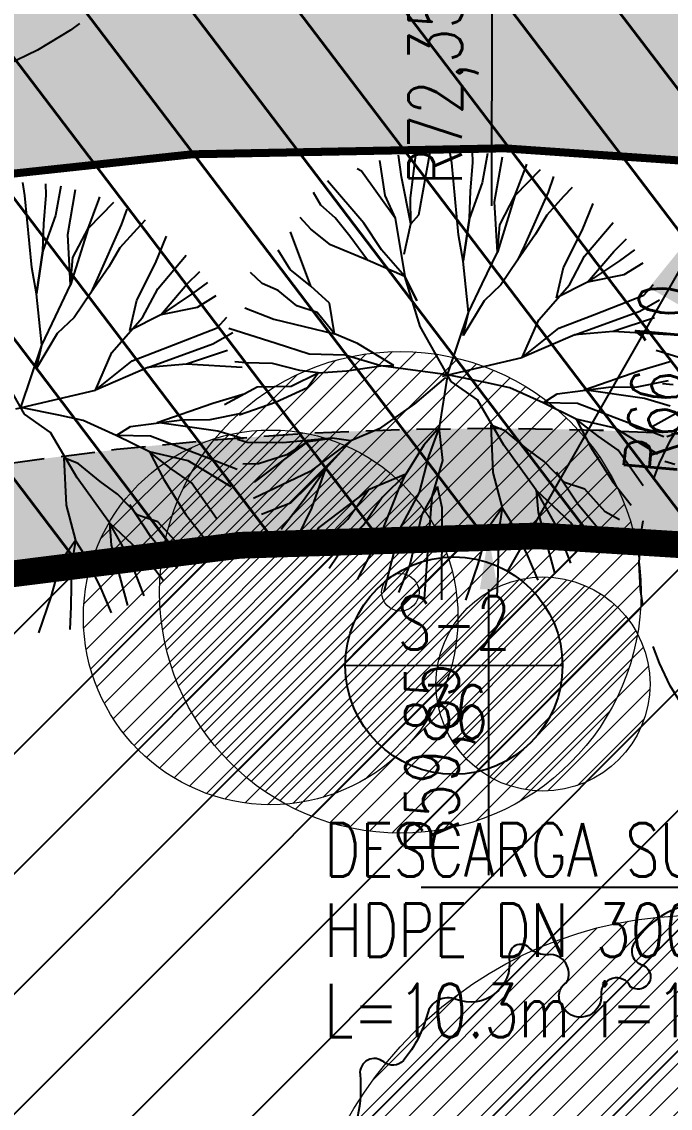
# Model space of a CAD drawing. Extents: x 352140 to 354978, y 6304672 to 6307963.
# Drawn here: x 352315.26 to 352327.38, y 6306006.09 to 6306026.39 of the extents above; entities that cross this region are included whole.
import ezdxf
from ezdxf import colors
from ezdxf.entities.mleader import LeaderData, LeaderLine
from ezdxf.enums import TextEntityAlignment as Align
from ezdxf.math import Vec2, Vec3

# ---------------------------------------------------------------- set-up
doc = ezdxf.new("R2010")
doc.units = 0
for name, pattern in [('CENTER', [50.800000000000004, 31.75, -6.35, 6.35, -6.35]), ('CONTINUOS', [0]), ('DASHDOT', [1, 0.5, -0.25, 0, -0.25]), ('DASHDOTX2', [2, 1, -0.5, 0, -0.5]), ('DASHED', [19.049999999999997, 12.7, -6.35]), ('HIDDEN', [9.524999999999999, 6.35, -3.175])]:
    doc.linetypes.add(name, pattern=pattern)
doc.layers.get('0').update_dxf_attribs({"linetype": 'CONTINUOUS'})
for name, color, linetype in [('00-S2_ALL AREA APORTANTES', 150, 'CONTINUOUS'), ('00_All ext_Txt', 4, 'CONTINUOUS'), ('01_Dem Ext_Transl_niv.anillo', 130, 'CONTINUOUS'), ('02_Geo ext_Acotamiento', 7, 'CONTINUOUS'), ('02_Geo ext_Eje', 4, 'CONTINUOUS'), ('03_Pav ext_HCV', 34, 'CONTINUOUS'), ('03_Pav ext_Vereda HC', 42, 'CONTINUOUS'), ('03_Pav proy_Solera Tipo A', 1, 'CONTINUOUS'), ('03_S2_Pav ext_Borde vereda', 7, 'CONTINUOUS'), ('05_All ext_Txt', 4, 'CONTINUOUS'), ('Paisajismo', 253, 'CONTINUOUS')]:
    doc.layers.add(name, color=color, linetype=linetype)
doc.layers.add('0_ASD_LINEA OFICIAL', color=253, linetype='DASHDOT', lineweight=20)
doc.layers.add('EJE PROYECTADO', color=7, linetype='DASHDOTX2', lineweight=15)
doc.layers.add('0_ASD_TOPOGRAFIA_ELEMENTOS', color=7, linetype='CONTINUOS', lineweight=5, true_color=0xbdbdbd)
doc.styles.add('ROMANS', font='romans.shx', dxfattribs={"width": 0.75})
doc.dimstyles.new('acio', dxfattribs={"dimscale": 0, "dimtxt": 2, "dimasz": 2, "dimexe": 1, "dimexo": 1, "dimtad": 1, "dimrnd": 0.05, "dimzin": 1, "dimtxsty": 'ROMANS', "dimcen": 2.5, "dimclrt": 2, "dimaunit": 2, "dimazin": 0, "dimtfac": 1, "dimtmove": 0, "dimatfit": 3, "dimfxl": 1, "dimfxlon": 1, "dimarcsym": 0})
doc.dimstyles.new('Principal', dxfattribs={"dimscale": 0, "dimtxt": 2, "dimasz": 2, "dimexe": 1, "dimexo": 1, "dimtad": 1, "dimrnd": 0.05, "dimzin": 1, "dimtxsty": 'ROMANS', "dimcen": 2.5, "dimclrt": 2, "dimaunit": 2, "dimadec": 0, "dimazin": 0, "dimtfac": 1, "dimtmove": 0, "dimatfit": 3, "dimfxl": 1, "dimfxlon": 1, "dimarcsym": 0})
pattern_1 = [(127.2451660467093, (0, 0), (-1.263734244477452, -0.9607975902004564), [])]
pattern_2 = [(0, (0, 0), (0.15875, 0.3175), [0, -0.3175])]

# ---------------------------------------------------------------- blocks, each defined once
blk = doc.blocks.new('_Dot')
at = {"color": 0, "linetype": 'ByBlock', "lineweight": -2}
blk.add_line((-0.5, 0), (-1, 0), dxfattribs=at)
at = {"color": 0, "linetype": 'ByBlock', "const_width": 0.5}
blk.add_lwpolyline([(-0.25, 0, 1), (0.25, 0, 1)], format="xyb", close=True, dxfattribs=at)
blk = doc.blocks.new('*U962')
at = {"layer": 'EJE PROYECTADO', "color": 7, "linetype": 'DASHDOT', "lineweight": 15, "ltscale": 4}
blk.add_arc((352323.9821354292, 6305956.91211073), 72.37226913880471, 63.50553329109514, 114.7343948820518, dxfattribs=at)
blk = doc.blocks.new('*D1196')
at = {"layer": '02_Geo ext_Acotamiento', "color": 0, "linetype": 'ByBlock', "lineweight": -2, "transparency": 16777216}
blk.add_line((352323.9821354335, 6306010.445094159), (352323.9821354335, 6306015.784379948), dxfattribs=at)
at = {"layer": '02_Geo ext_Acotamiento', "color": 0, "linetype": 'ByBlock', "transparency": 16777216}
blk.add_solid([(352323.8154687668, 6306015.784379948), (352324.1488021002, 6306015.784379948), (352323.9821354335, 6306016.784379948)], dxfattribs=at)
at = {"layer": '02_Geo ext_Acotamiento', "color": 2, "linetype": 'ByBlock', "transparency": 16777216, "insert": (352323.07439734, 6306012.614737014), "char_height": 1, "attachment_point": 5, "rotation": 90, "style": 'ROMANS'}
blk.add_mtext('R59,85', dxfattribs=at)
blk = doc.blocks.new('*D1197')
at = {"layer": '02_Geo ext_Acotamiento', "color": 0, "linetype": 'ByBlock', "lineweight": -2, "transparency": 16777216}
blk.add_line((352324.0420211129, 6306022.945067002), (352324.0468633409, 6306028.284350536), dxfattribs=at)
at = {"layer": '02_Geo ext_Acotamiento', "color": 0, "linetype": 'ByBlock', "transparency": 16777216}
blk.add_solid([(352323.8801967428, 6306028.284501687), (352324.2135299391, 6306028.284199385), (352324.0477702465, 6306029.284350125)], dxfattribs=at)
at = {"layer": '02_Geo ext_Acotamiento', "color": 2, "linetype": 'ByBlock', "transparency": 16777216, "insert": (352323.1362510519, 6306025.1155322), "char_height": 1, "attachment_point": 5, "rotation": 89.94803813101713, "style": 'ROMANS'}
blk.add_mtext('R72,35', dxfattribs=at)
blk = doc.blocks.new('*D1274')
at = {"layer": '02_Geo ext_Acotamiento', "color": 0, "linetype": 'ByBlock', "lineweight": -2, "transparency": 16777216}
blk.add_line((352323.6711072492, 6306031.695071153), (352323.7472095243, 6306037.033814487), dxfattribs=at)
at = {"layer": '02_Geo ext_Acotamiento', "color": 0, "linetype": 'ByBlock', "transparency": 16777216}
blk.add_solid([(352323.5805597882, 6306037.036190031), (352323.9138592605, 6306037.031438942), (352323.7614627932, 6306038.033712904)], dxfattribs=at)
at = {"layer": '02_Geo ext_Acotamiento', "color": 2, "linetype": 'ByBlock', "transparency": 16777216, "insert": (352322.7943858679, 6306033.877431847), "char_height": 1, "attachment_point": 5, "rotation": 89.18332019274276, "style": 'ROMANS'}
blk.add_mtext('R80,10', dxfattribs=at)
blk = doc.blocks.new('*D1352')
at = {"layer": '02_Geo ext_Acotamiento', "color": 0, "linetype": 'ByBlock', "lineweight": -2, "transparency": 16777216}
blk.add_line((352328.0176167181, 6306017.45825592), (352328.4999557082, 6306022.775710295), dxfattribs=at)
at = {"layer": '02_Geo ext_Acotamiento', "color": 0, "linetype": 'ByBlock', "transparency": 16777216}
blk.add_solid([(352328.3339705103, 6306022.790766585), (352328.6659409061, 6306022.760654005), (352328.5902934455, 6306023.771621482)], dxfattribs=at)
at = {"layer": '02_Geo ext_Acotamiento', "color": 2, "linetype": 'ByBlock', "transparency": 16777216, "insert": (352327.3095908203, 6306019.70103052), "char_height": 1, "attachment_point": 5, "rotation": 84.81696283952401, "style": 'ROMANS'}
blk.add_mtext('R66,10', dxfattribs=at)
blk = doc.blocks.new('A$C27410629')
at = {"true_color": 0x136734, "transparency": 33554559}
h = blk.add_hatch(dxfattribs=at)
h.set_pattern_fill('ANSI31', color=116, scale=0.5)
h.set_pattern_definition([(45, (-8759.562515186517, -519.1035735587502), (-1.122532015133644, 1.122532015133644), [])])
h.paths.add_polyline_path([(137.5068959888558, 1252.464406617455, 0.1176268807227723), (109.8147584422568, 1254.193915082657, 0.06692451075002814), (94.44469839795602, 1249.334472017372, 0.3153492887079504), (64.30173641118381, 1196.270282113329, 0.02268268711599586), (65.7292635223912, 1185.310127003227), (112.3603922077091, 1218.953454515778), (153.4782689701005, 1161.962272479494), (172.1053089193083, 1139.480769404351), (187.9579650288579, 1141.807885415954), (193.565073162812, 1120.465553675225), (224.197974734232, 1050.129297271156), (250.6203797236194, 989.4787086543838), (268.1526288855184, 972.7353945672494, 7.254700715645028e-06), (291.4898137452492, 983.2987389690225), (238.1945199318034, 1105.633967029937), (205.2934048173047, 1181.112163638985), (177.0531538182076, 1197.651557407602)])
at = {"layer": '0_ASD_LINEA OFICIAL', "ltscale": 8}
blk.add_lwpolyline([(105.3969465088849, 1035.562361611197, 0.5, 0.5, 0.02907839639481551), (96.49739032833118, 1087.586790840495, 0.5, 0.5, 0), (93.67239595213323, 1099.099954622301, 0.5, 0.5, -0.02489181545741437), (93.1686848455247, 1101.536063994684, 0.5, 0.5, 0.02800017550214639), (85.58360530758229, 1125.976145468789, 0.5, 0.5, 0), (80.53034666677559, 1140.452970316577, 0.5, 0.5, -0.01403462392197003), (70.93430501161492, 1165.446933883542, 0.5, 0.5, -0.04113116294258884), (65.72926351752159, 1185.310126999917, 0.5, 0.5, -0.02268268711599493), (64.30173641118381, 1196.270282113328, 0.5, 0.5, -0.3153492887079679), (94.44469839795784, 1249.334472017374, 0.5, 0.5, -0.06692451075014695), (109.8147584422877, 1254.193915082663, 0.5, 0.5, -0.1176268807226383), (137.5068959888558, 1252.464406617455, 0.5, 0.5, -0.04427558294686633), (147.2508640152264, 1248.520743937503, 0.5, 0.5, 0), (172.0219517330806, 1234.851772024538, 0.5, 0.5, 0.01750675280627598), (184.8220180485951, 1228.362281347178, 0.5, 0.5, -0.01158997276834812), (202.0240396122099, 1219.429553328131, 0.5, 0.5, 0.08945083964984361), (234.6303973079339, 1209.248334625051, 0.5, 0.5, 0.02074857105791634), (245.5796070346114, 1209.119370963424, 0.5, 0.5, 0.0292650525021234), (260.9574949201233, 1210.479643781589, 0.5, 0.5, 0.01455169345075628), (283.5421609954101, 1214.484549576147, 0.5, 0.5, 0.03211360147220694), (329.8150799274445, 1226.935406510711, 0.5, 0.5, 0.007917335729782708)], format="xyseb", dxfattribs=at)
blk = doc.blocks.new('1.0 - LO RECABARREN LOTEO PARQUE - VEGETACION PROPUESTA ETAPA MUNICIPAL')
at = {"layer": 'Paisajismo', "color": 251}
for p, q in [((352321.9422120464, 6306023.795535886), (352322.0421984469, 6306023.139916942)), ((352322.3523695099, 6306023.489785439), (352322.2983546023, 6306023.891439699)), ((352322.5208060569, 6306023.090456219), (352322.6293957634, 6306023.951386737)), ((352322.8854364097, 6306023.979273539), (352322.6676178724, 6306022.771221416)), ((352323.2927415216, 6306023.749046107), (352323.2516486862, 6306023.991824709)), ((352323.6862892522, 6306023.758885247), (352323.6823852187, 6306023.965656599)), ((352323.9615757914, 6306023.924720475), (352323.8628958655, 6306023.37742724)), ((352324.0908871483, 6306023.019473568), (352324.2396198745, 6306023.86458759)), ((352321.6062095423, 6306023.596450035), (352321.5253053882, 6306023.638646373)), ((352322.2371443289, 6306022.71601714), (352321.6062095423, 6306023.596450035)), ((352323.4187162889, 6306022.403018941), (352323.2927415216, 6306023.749046107)), ((352323.6429837515, 6306023.223588821), (352323.6862892522, 6306023.758885247)), ((352324.4725950342, 6306023.132357511), (352324.6760783819, 6306023.670678242)), ((352324.9443819256, 6306023.619226721), (352324.4725950342, 6306023.132357511)), ((352324.6760783819, 6306023.670678242), (352324.6923862671, 6306023.722900959)), ((352321.6513350344, 6306022.624783625), (352320.9687896327, 6306023.413613164)), ((352322.5299224969, 6306022.607617714), (352322.3523695099, 6306023.489785439)), ((352325.1944074781, 6306023.495497715), (352325.093093009, 6306023.199400029)), ((352315.3160473208, 6306023.138841349), (352315.2749544855, 6306023.381619951)), ((352315.7095950515, 6306023.148680489), (352315.705691018, 6306023.355451841)), ((352315.9848815906, 6306023.314515717), (352315.8862016647, 6306022.767222482)), ((352316.1141929476, 6306022.409268809), (352316.2629256738, 6306023.254382832)), ((352320.8438797778, 6306022.956948865), (352320.7058579568, 6306023.19485849)), ((352323.8628958655, 6306023.37742724), (352323.6258716251, 6306022.715512274)), ((352323.6258716251, 6306022.715512274), (352323.6429837515, 6306023.223588821)), ((352325.093093009, 6306023.199400029), (352324.6492932863, 6306022.204873352)), ((352325.5403844303, 6306023.288636966), (352325.3807820407, 6306023.122782676)), ((352315.4420220882, 6306021.792814183), (352315.3160473208, 6306023.138841349)), ((352315.6662895508, 6306022.613384063), (352315.7095950515, 6306023.148680489)), ((352316.4959008335, 6306022.522152753), (352316.6993841812, 6306023.060473484)), ((352316.9676877249, 6306023.009021963), (352316.4959008335, 6306022.522152753)), ((352316.6993841812, 6306023.060473484), (352316.7156920664, 6306023.112696201)), ((352322.0421984469, 6306023.139916942), (352322.2371443289, 6306022.71601714)), ((352322.5299224969, 6306022.607617714), (352322.5208060569, 6306023.090456219)), ((352324.145210553, 6306022.083947033), (352324.0908871483, 6306023.019473568)), ((352324.4725950342, 6306023.132357511), (352324.145210553, 6306022.083947033)), ((352324.1890204728, 6306022.592527659), (352324.4725950342, 6306023.132357511)), ((352325.3807820407, 6306023.122782676), (352325.0669812151, 6306022.769447081)), ((352325.730019649, 6306022.486909076), (352325.9363382041, 6306022.990224421)), ((352317.2177132774, 6306022.885292957), (352317.1163988083, 6306022.589195271)), ((352321.1153861125, 6306022.721559553), (352320.8438797778, 6306022.956948865)), ((352315.8862016647, 6306022.767222482), (352315.6491774244, 6306022.105307516)), ((352315.6491774244, 6306022.105307516), (352315.6662895508, 6306022.613384063)), ((352317.1163988083, 6306022.589195271), (352316.6725990855, 6306021.594668594)), ((352317.5636902296, 6306022.678432208), (352317.40408784, 6306022.512577917)), ((352320.6613065126, 6306022.511960377), (352320.4560791418, 6306022.729465004)), ((352321.388907722, 6306022.379316226), (352321.1153861125, 6306022.721559553)), ((352321.9812763416, 6306022.123262843), (352321.6513350344, 6306022.624783625)), ((352322.2371443289, 6306022.71601714), (352322.4180044248, 6306021.62375522)), ((352322.3998241528, 6306022.041648505), (352322.5299224969, 6306022.607617714)), ((352322.6676178724, 6306022.771221416), (352322.5299224969, 6306022.607617714)), ((352323.5075188139, 6306021.911564112), (352323.6258716251, 6306022.715512274)), ((352323.6258716251, 6306022.715512274), (352323.5075188139, 6306021.911564112)), ((352324.145210553, 6306022.083947033), (352324.1890204728, 6306022.592527659)), ((352325.0669812151, 6306022.769447081), (352324.8599648772, 6306022.418127676)), ((352325.7757177638, 6306022.007837378), (352326.3076438924, 6306022.632938527)), ((352316.1685163523, 6306021.473742275), (352316.1141929476, 6306022.409268809)), ((352316.4959008335, 6306022.522152753), (352316.1685163523, 6306021.473742275)), ((352316.212326272, 6306021.982322901), (352316.4959008335, 6306022.522152753)), ((352317.40408784, 6306022.512577917), (352317.0902870144, 6306022.159242323)), ((352317.7533254483, 6306021.876704318), (352317.9596440034, 6306022.380019663)), ((352320.6613337275, 6306021.445311365), (352320.2787709851, 6306022.460414534)), ((352321.0288924405, 6306022.217018518), (352320.6613065126, 6306022.511960377)), ((352321.7178425351, 6306021.931220936), (352321.388907722, 6306022.379316226)), ((352323.5075188139, 6306021.911564112), (352323.4187162889, 6306022.403018941)), ((352324.8599648772, 6306022.418127676), (352324.5219881776, 6306021.930718232)), ((352325.3810464708, 6306021.796054522), (352325.730019649, 6306022.486909076)), ((352321.7178425351, 6306021.931220936), (352321.0288924405, 6306022.217018518)), ((352324.6492932863, 6306022.204873352), (352324.5219881776, 6306021.930718232)), ((352326.3206587746, 6306022.095551944), (352326.5588305676, 6306022.33274357)), ((352315.5308246132, 6306021.301359354), (352315.6491774244, 6306022.105307516)), ((352315.6491774244, 6306022.105307516), (352315.5308246132, 6306021.301359354)), ((352316.1685163523, 6306021.473742275), (352316.212326272, 6306021.982322901)), ((352317.0902870144, 6306022.159242323), (352316.8832706765, 6306021.807922918)), ((352317.799023563, 6306021.39763262), (352318.3309496916, 6306022.022733768)), ((352320.2732633905, 6306021.759991496), (352320.0452721058, 6306022.117945168)), ((352322.4180044248, 6306021.62375522), (352321.9812763416, 6306022.123262843)), ((352323.862644774, 6306021.490688656), (352324.145210553, 6306022.083947033)), ((352325.4921432615, 6306021.468004452), (352325.7757177638, 6306022.007837378)), ((352325.8286722886, 6306021.522749952), (352326.3206587746, 6306022.095551944)), ((352326.7056933309, 6306022.127079337), (352326.4246017555, 6306021.916385561)), ((352315.5308246132, 6306021.301359354), (352315.4420220882, 6306021.792814183)), ((352316.8832706765, 6306021.807922918), (352316.5452939768, 6306021.320513474)), ((352317.4043522701, 6306021.185849763), (352317.7533254483, 6306021.876704318)), ((352322.4180044248, 6306021.62375522), (352321.7178425351, 6306021.931220936)), ((352323.6057680652, 6306020.951359809), (352323.5075188139, 6306021.911564112)), ((352324.5219881776, 6306021.930718232), (352324.2102049115, 6306021.470525592)), ((352325.2509481162, 6306021.230085826), (352325.3810464708, 6306021.796054522)), ((352326.4246017555, 6306021.916385561), (352325.8286722886, 6306021.522749952)), ((352326.8600618191, 6306021.878225246), (352326.5099595776, 6306021.656366587)), ((352316.6725990855, 6306021.594668594), (352316.5452939768, 6306021.320513474)), ((352318.3439645739, 6306021.485347186), (352318.5821363669, 6306021.722538812)), ((352319.7498630421, 6306021.493205346), (352319.5322544875, 6306021.702886976)), ((352320.6613337275, 6306021.445311365), (352320.2732633905, 6306021.759991496)), ((352322.6401525193, 6306021.173643697), (352322.4180044248, 6306021.62375522)), ((352322.4180044248, 6306021.62375522), (352322.6401525193, 6306021.173643697)), ((352322.7026249567, 6306020.693792027), (352322.4180044248, 6306021.62375522)), ((352326.5099595776, 6306021.656366587), (352325.8286722886, 6306021.522749952)), ((352315.8859505733, 6306020.880483898), (352316.1685163523, 6306021.473742275)), ((352317.5154490608, 6306020.857799694), (352317.799023563, 6306021.39763262)), ((352317.8519780879, 6306020.912545194), (352318.3439645739, 6306021.485347186)), ((352318.7289991302, 6306021.516874579), (352318.4479075548, 6306021.306180803)), ((352320.0460473815, 6306021.365177117), (352319.7498630421, 6306021.493205346)), ((352320.3986491338, 6306021.077874468), (352320.0460473815, 6306021.365177117)), ((352321.0091949349, 6306021.129872047), (352320.6613337275, 6306021.445311365)), ((352323.6057680652, 6306020.951359809), (352323.862644774, 6306021.490688656)), ((352324.2102049115, 6306021.470525592), (352323.8953953035, 6306021.170618521)), ((352324.9169239006, 6306020.815772936), (352325.4921432615, 6306021.468004452)), ((352325.8286722886, 6306021.522749952), (352325.2509481162, 6306021.230085826)), ((352326.884399032, 6306021.280501249), (352327.062711022, 6306021.476112667)), ((352315.6290738645, 6306020.341155051), (352315.5308246132, 6306021.301359354)), ((352316.5452939768, 6306021.320513474), (352316.2335107108, 6306020.860320834)), ((352317.2742539155, 6306020.619881067), (352317.4043522701, 6306021.185849763)), ((352318.4479075548, 6306021.306180803), (352317.8519780879, 6306020.912545194)), ((352318.8833676184, 6306021.268020487), (352318.5332653769, 6306021.046161829)), ((352323.8953953035, 6306021.170618521), (352323.5070515865, 6306020.521915389)), ((352325.9565778596, 6306020.915575459), (352326.884399032, 6306021.280501249)), ((352326.8043429425, 6306020.977658686), (352327.1756492851, 6306021.190631061)), ((352318.5332653769, 6306021.046161829), (352317.8519780879, 6306020.912545194)), ((352319.4220473433, 6306021.039529094), (352319.96905793, 6306020.828477139)), ((352320.7749246259, 6306020.951358434), (352320.3986491338, 6306021.077874468)), ((352321.1028484309, 6306020.556691625), (352321.0091949349, 6306021.129872047)), ((352325.5898880937, 6306020.534515949), (352326.8043429425, 6306020.977658686)), ((352315.6290738645, 6306020.341155051), (352315.8859505733, 6306020.880483898)), ((352316.2335107108, 6306020.860320834), (352315.9187011028, 6306020.560413763)), ((352316.9402296999, 6306020.205568178), (352317.5154490608, 6306020.857799694)), ((352317.8519780879, 6306020.912545194), (352317.2742539155, 6306020.619881067)), ((352318.9077048313, 6306020.670296491), (352319.0860168213, 6306020.865907909)), ((352319.96905793, 6306020.828477139), (352321.1028484309, 6306020.556691625)), ((352321.1028484309, 6306020.556691625), (352320.7749246259, 6306020.951358434)), ((352323.2124107088, 6306019.787830055), (352323.6057680652, 6306020.951359809)), ((352323.5070515865, 6306020.521915389), (352323.6057680652, 6306020.951359809)), ((352324.6096801726, 6306020.115150401), (352324.9169239006, 6306020.815772936)), ((352325.2937037526, 6306020.662544178), (352325.9565778596, 6306020.915575459)), ((352327.0793449141, 6306020.856601447), (352326.3096863176, 6306020.601553977)), ((352315.9187011028, 6306020.560413763), (352315.5303573858, 6306019.911710631)), ((352317.9798836589, 6306020.305370701), (352318.9077048313, 6306020.670296491)), ((352318.8276487418, 6306020.367453928), (352319.1989550844, 6306020.580426303)), ((352320.0113164823, 6306020.37573978), (352319.124781081, 6306020.652964345)), ((352321.1028484309, 6306020.556691625), (352321.1028484309, 6306020.556691625)), ((352321.5335237764, 6306020.377758216), (352321.1028484309, 6306020.556691625)), ((352323.2829231239, 6306019.662519438), (352322.7026249567, 6306020.693792027)), ((352324.6096801726, 6306020.115150401), (352325.2937037526, 6306020.662544178)), ((352326.3096863176, 6306020.601553977), (352325.5898880937, 6306020.534515949)), ((352326.3096863176, 6306020.601553977), (352325.5898880937, 6306020.534515949)), ((352327.3495666399, 6306020.535527505), (352326.3096863176, 6306020.601553977)), ((352317.613193893, 6306019.924311191), (352318.8276487418, 6306020.367453928)), ((352320.6293718889, 6306020.173618958), (352320.0113164823, 6306020.37573978)), ((352322.2090077189, 6306019.962928342), (352321.5335237764, 6306020.377758216)), ((352325.5898880937, 6306020.534515949), (352324.6096801726, 6306020.115150401)), ((352315.2357165081, 6306019.177625297), (352315.6290738645, 6306020.341155051)), ((352315.5303573858, 6306019.911710631), (352315.6290738645, 6306020.341155051)), ((352316.6329859719, 6306019.504945643), (352316.9402296999, 6306020.205568178)), ((352317.3170095519, 6306020.05233942), (352317.9798836589, 6306020.305370701)), ((352319.1026507134, 6306020.246396689), (352318.3329921169, 6306019.991349218)), ((352321.297289894, 6306020.159507621), (352320.6293718889, 6306020.173618958)), ((352321.9687387174, 6306019.958391841), (352321.297289894, 6306020.159507621)), ((352328.0008500033, 6306019.966650105), (352327.114314602, 6306020.24387467)), ((352315.3062289232, 6306019.05231468), (352314.725930756, 6306020.083587269)), ((352316.6329859719, 6306019.504945643), (352317.3170095519, 6306020.05233942)), ((352318.3329921169, 6306019.991349218), (352317.613193893, 6306019.924311191)), ((352318.3329921169, 6306019.991349218), (352317.613193893, 6306019.924311191)), ((352319.3728724392, 6306019.925322747), (352318.3329921169, 6306019.991349218)), ((352319.4414197799, 6306020.01349695), (352319.2399909256, 6306020.029818824)), ((352319.9444223461, 6306020.002868555), (352319.4414197799, 6306020.01349695)), ((352320.4497036512, 6306019.871530398), (352319.9444223461, 6306020.002868555)), ((352321.3295337787, 6306019.866153242), (352321.9687387174, 6306019.958391841)), ((352321.9687387174, 6306019.958391841), (352322.2090077189, 6306019.962928342)), ((352323.2124107088, 6306019.787830055), (352321.9687387174, 6306019.958391841)), ((352323.1207254864, 6306019.766352137), (352324.6096801726, 6306020.115150401)), ((352326.805129848, 6306019.870773944), (352327.4083085972, 6306020.051556404)), ((352317.613193893, 6306019.924311191), (352316.6329859719, 6306019.504945643)), ((352320.2934127489, 6306019.579352466), (352320.7961090646, 6306019.829356367)), ((352320.7961090646, 6306019.829356367), (352320.4497036512, 6306019.871530398)), ((352320.5965154737, 6306019.552295082), (352320.7961090646, 6306019.829356367)), ((352320.7961090646, 6306019.829356367), (352321.3295337787, 6306019.866153242)), ((352323.1746232056, 6306019.740647528), (352322.5963775637, 6306019.248698508)), ((352323.2124107088, 6306019.787830055), (352323.0587946597, 6306018.803123487)), ((352323.924145563, 6306019.647904065), (352323.2124107088, 6306019.787830055)), ((352325.7661327737, 6306019.509023909), (352326.805129848, 6306019.870773944)), ((352319.0447271216, 6306019.235087628), (352319.6526946697, 6306019.567255116)), ((352319.6526946697, 6306019.567255116), (352320.2934127489, 6306019.579352466)), ((352319.9983065213, 6306019.27936922), (352320.5965154737, 6306019.552295082)), ((352323.7700182246, 6306019.324305501), (352323.2829231239, 6306019.662519438)), ((352324.3800033339, 6306019.549615941), (352323.924145563, 6306019.647904065)), ((352324.9995719385, 6306019.267350797), (352324.3800033339, 6306019.549615941)), ((352325.2635123932, 6306019.432676948), (352326.2225708397, 6306019.55768)), ((352326.2225708397, 6306019.55768), (352326.7565022003, 6306019.567761118)), ((352326.7565022003, 6306019.567761118), (352327.3418071332, 6306019.685707358)), ((352327.4309533009, 6306019.604407275), (352327.2295244467, 6306019.620729148)), ((352315.1440312857, 6306019.156147378), (352316.6329859719, 6306019.504945643)), ((352318.8284356472, 6306019.260569186), (352319.4316143965, 6306019.441351646)), ((352324.9995719385, 6306019.267350797), (352325.2635123932, 6306019.432676948)), ((352326.8954257536, 6306019.349216569), (352325.7661327737, 6306019.509023909)), ((352327.3757109006, 6306019.20298632), (352326.8954257536, 6306019.349216569)), ((352315.9474513623, 6306019.037699306), (352315.2357165081, 6306019.177625297)), ((352317.7894385729, 6306018.89881915), (352318.8284356472, 6306019.260569186)), ((352319.3189184706, 6306019.045162235), (352319.9983065213, 6306019.27936922)), ((352322.5963775637, 6306019.248698508), (352321.9375385774, 6306018.781953134)), ((352324.2666967074, 6306018.478522128), (352323.7700182246, 6306019.324305501)), ((352325.6196471322, 6306018.95837297), (352324.9995719385, 6306019.267350797)), ((352325.6407944368, 6306019.252732349), (352324.9995719385, 6306019.267350797)), ((352326.7167274014, 6306018.845466398), (352325.6407944368, 6306019.252732349)), ((352327.0342606426, 6306018.825997953), (352327.6422281907, 6306019.158165441)), ((352315.7933240239, 6306018.714100743), (352315.3062289232, 6306019.05231468)), ((352316.4033091332, 6306018.939411183), (352315.9474513623, 6306019.037699306)), ((352317.0228777378, 6306018.657146038), (352316.4033091332, 6306018.939411183)), ((352317.2868181925, 6306018.82247219), (352318.245876639, 6306018.947475241)), ((352318.245876639, 6306018.947475241), (352318.7798079996, 6306018.957556359)), ((352318.7798079996, 6306018.957556359), (352319.3651129325, 6306019.0755026)), ((352326.3427445906, 6306018.795394669), (352325.6196471322, 6306018.95837297)), ((352325.6196471322, 6306018.95837297), (352325.8867896087, 6306018.444653008)), ((352326.0261467203, 6306018.645359562), (352325.6196471322, 6306018.95837297)), ((352317.0228777378, 6306018.657146038), (352317.2868181925, 6306018.82247219)), ((352318.9187315529, 6306018.739011811), (352317.7894385729, 6306018.89881915)), ((352319.3990166999, 6306018.592781562), (352318.9187315529, 6306018.739011811)), ((352321.9375385774, 6306018.781953134), (352321.4076423359, 6306018.558157922)), ((352323.0587946597, 6306018.803123487), (352322.7711849792, 6306018.477007729)), ((352323.0587946597, 6306018.803123487), (352322.8553090253, 6306018.264805788)), ((352323.0587946597, 6306018.803123487), (352323.0587946597, 6306018.803123487)), ((352323.1237889589, 6306018.18970512), (352323.0587946597, 6306018.803123487)), ((352324.0193662466, 6306018.847985291), (352324.0627067097, 6306017.966917153)), ((352324.2883483736, 6306018.746168783), (352324.0193662466, 6306018.847985291)), ((352324.6953545507, 6306018.406442693), (352324.2883483736, 6306018.746168783)), ((352327.1463168006, 6306018.304761097), (352326.3427445906, 6306018.795394669)), ((352327.2552422766, 6306018.634303464), (352326.7167274014, 6306018.845466398)), ((352327.3084519916, 6306018.63607256), (352327.9878400423, 6306018.870279545)), ((352316.2900025067, 6306017.86831737), (352315.7933240239, 6306018.714100743)), ((352317.6429529315, 6306018.348168212), (352317.0228777378, 6306018.657146038)), ((352317.6641002361, 6306018.642527591), (352317.0228777378, 6306018.657146038)), ((352318.7400332007, 6306018.23526164), (352317.6641002361, 6306018.642527591)), ((352319.4695288218, 6306018.524743654), (352319.2874451891, 6306018.581682395)), ((352320.1333705102, 6306018.517152563), (352319.4695288218, 6306018.524743654)), ((352319.6042129654, 6306017.78264486), (352320.6067464062, 6306018.543036264)), ((352321.0595800643, 6306018.605033753), (352320.1333705102, 6306018.517152563)), ((352320.6067464062, 6306018.543036264), (352320.2108368091, 6306018.295048596)), ((352320.6067464062, 6306018.543036264), (352321.0595800643, 6306018.605033753)), ((352321.0595800643, 6306018.605033753), (352320.6067464062, 6306018.543036264)), ((352321.4076423359, 6306018.558157922), (352320.6440341906, 6306017.982539268)), ((352320.9366877708, 6306018.041512408), (352321.4076423359, 6306018.558157922)), ((352321.4076423359, 6306018.558157922), (352321.0595800643, 6306018.605033753)), ((352326.404941906, 6306018.385273715), (352326.0261467203, 6306018.645359562)), ((352318.3660503899, 6306018.185189911), (352317.6429529315, 6306018.348168212)), ((352317.6429529315, 6306018.348168212), (352317.910095408, 6306017.83444825)), ((352318.0494525196, 6306018.035154804), (352317.6429529315, 6306018.348168212)), ((352322.7711849792, 6306018.477007729), (352322.4342170602, 6306017.936169761)), ((352324.8701619662, 6306017.634751913), (352324.2666967074, 6306018.478522128)), ((352325.0202520156, 6306018.172061454), (352324.6953545507, 6306018.406442693)), ((352325.8867896087, 6306018.444653008), (352326.3014223675, 6306017.78834159)), ((352326.8700395475, 6306017.714942709), (352326.404941906, 6306018.385273715)), ((352316.0426720459, 6306018.237780533), (352316.086012509, 6306017.356712395)), ((352316.3116541729, 6306018.135964025), (352316.0426720459, 6306018.237780533)), ((352316.71866035, 6306017.796237934), (352316.3116541729, 6306018.135964025)), ((352319.1696225998, 6306017.694556339), (352318.3660503899, 6306018.185189911)), ((352319.2785480759, 6306018.024098706), (352318.7400332007, 6306018.23526164)), ((352319.6799317887, 6306018.124681908), (352319.3862716553, 6306018.119137333)), ((352320.2108368091, 6306018.295048596), (352319.6799317887, 6306018.124681908)), ((352322.8553090253, 6306018.264805788), (352322.6810431611, 6306017.593419323)), ((352322.9228253031, 6306017.517814576), (352323.1237889589, 6306018.18970512)), ((352325.40157135, 6306017.778405878), (352325.0202520156, 6306018.172061454)), ((352327.4590623428, 6306018.115653979), (352327.2769787101, 6306018.17259272)), ((352318.4282477053, 6306017.775068956), (352318.0494525196, 6306018.035154804)), ((352320.6440341906, 6306017.982539268), (352319.5852527156, 6306017.481520361)), ((352320.9366877708, 6306018.041512408), (352320.2752714729, 6306017.392806121)), ((352320.5206397089, 6306017.445733764), (352320.9366877708, 6306018.041512408)), ((352320.6792687518, 6306017.299806728), (352320.9366877708, 6306018.041512408)), ((352322.4342170602, 6306017.936169761), (352321.7387506269, 6306017.641817472)), ((352322.4342170602, 6306017.936169761), (352321.9884470905, 6306017.50017265)), ((352322.3016877794, 6306017.652446248), (352322.4342170602, 6306017.936169761)), ((352324.0627067097, 6306017.966917153), (352324.2354965674, 6306017.302083421)), ((352325.645557928, 6306017.373449317), (352325.2521692967, 6306017.969785193)), ((352316.8934677655, 6306017.024547155), (352316.2900025067, 6306017.86831737)), ((352317.0435578149, 6306017.561856695), (352316.71866035, 6306017.796237934)), ((352317.910095408, 6306017.83444825), (352318.3247281668, 6306017.178136832)), ((352318.8933453468, 6306017.10473795), (352318.4282477053, 6306017.775068956)), ((352323.0247043604, 6306017.70634857), (352322.7330068051, 6306017.177579318)), ((352323.1127207737, 6306017.305501455), (352323.0247043604, 6306017.70634857)), ((352325.777844613, 6306017.651889802), (352325.40157135, 6306017.778405878)), ((352326.3014223675, 6306017.78834159), (352326.6423394294, 6306017.356637005)), ((352317.4248771493, 6306017.16820112), (352317.0435578149, 6306017.561856695)), ((352321.7387506269, 6306017.641817472), (352320.8067353457, 6306016.939955057)), ((352321.3469085949, 6306017.091032363), (352321.7387506269, 6306017.641817472)), ((352321.9754781235, 6306016.821143666), (352322.3016877794, 6306017.652446248)), ((352322.6810431611, 6306017.593419323), (352322.3199016548, 6306016.918504472)), ((352322.8372230232, 6306016.393796276), (352322.9228253031, 6306017.517814576)), ((352325.5112812151, 6306017.028781239), (352324.8701619662, 6306017.634751913)), ((352324.8701619662, 6306017.634751913), (352324.9043356575, 6306017.218576531)), ((352325.257027392, 6306016.947237878), (352324.8701619662, 6306017.634751913)), ((352326.1596661372, 6306017.231518385), (352325.777844613, 6306017.651889802)), ((352316.086012509, 6306017.356712395), (352316.2588023667, 6306016.691878663)), ((352317.6688637272, 6306016.763244559), (352317.275475096, 6306017.359580435)), ((352320.2752714729, 6306017.392806121), (352319.736237775, 6306017.181374193)), ((352320.1035828629, 6306016.903383643), (352320.5206397089, 6306017.445733764)), ((352320.4080559885, 6306016.751298698), (352320.6792687518, 6306017.299806728)), ((352321.9884470905, 6306017.50017265), (352321.6509748099, 6306016.986047406)), ((352323.1074193855, 6306015.584963473), (352323.1127207737, 6306017.305501455)), ((352324.2354965674, 6306017.302083421), (352323.9647233537, 6306016.919079108)), ((352324.2354965674, 6306017.302083421), (352324.1639823011, 6306016.846427281)), ((352324.3842673552, 6306017.067878311), (352324.2354965674, 6306017.302083421)), ((352326.1394708898, 6306016.77901092), (352325.645557928, 6306017.373449317)), ((352317.8011504122, 6306017.041685044), (352317.4248771493, 6306017.16820112)), ((352318.3247281668, 6306017.178136832), (352318.6656452286, 6306016.746432247)), ((352322.7330068051, 6306017.177579318), (352322.5092214695, 6306016.247583367)), ((352324.9043356575, 6306017.218576531), (352325.2095042811, 6306016.088272251)), ((352326.428471514, 6306017.080051709), (352326.1596661372, 6306017.231518385)), ((352317.5345870144, 6306016.418576481), (352316.8934677655, 6306017.024547155)), ((352316.8934677655, 6306017.024547155), (352316.9276414568, 6306016.608371773)), ((352317.2803331913, 6306016.33703312), (352316.8934677655, 6306017.024547155)), ((352318.1829719365, 6306016.621313627), (352317.8011504122, 6306017.041685044)), ((352320.8067353457, 6306016.939955057), (352320.5920388785, 6306016.593768579)), ((352320.734672696, 6306016.495834914), (352321.3469085949, 6306017.091032363)), ((352321.6509748099, 6306016.986047406), (352321.3104761909, 6306016.632207733)), ((352322.3199016548, 6306016.918504472), (352322.0217369456, 6306015.737025226)), ((352323.9647233537, 6306016.919079108), (352323.776209825, 6306016.25137973)), ((352324.6976160895, 6306016.449905656), (352324.3842673552, 6306017.067878311)), ((352325.5187317774, 6306016.272720695), (352325.257027392, 6306016.947237878)), ((352325.8822857969, 6306016.552775517), (352325.5112812151, 6306017.028781239)), ((352316.2588023667, 6306016.691878663), (352315.988029153, 6306016.30887435)), ((352316.2588023667, 6306016.691878663), (352316.1872881004, 6306016.236222523)), ((352316.4075731545, 6306016.457673552), (352316.2588023667, 6306016.691878663)), ((352318.162776689, 6306016.168806162), (352317.6688637272, 6306016.763244559)), ((352321.5290194338, 6306015.967445122), (352321.9754781235, 6306016.821143666)), ((352324.1639823011, 6306016.846427281), (352324.151911847, 6306016.071208075)), ((352316.9276414568, 6306016.608371773), (352317.2328100804, 6306015.478067493)), ((352318.4517773133, 6306016.469846951), (352318.1829719365, 6306016.621313627)), ((352321.3104761909, 6306016.632207733), (352320.9986929231, 6306016.172015092)), ((352315.988029153, 6306016.30887435), (352315.7995156242, 6306015.641174972)), ((352316.7209218888, 6306015.839700898), (352316.4075731545, 6306016.457673552)), ((352317.5420375767, 6306015.662515937), (352317.2803331913, 6306016.33703312)), ((352317.9055915962, 6306015.942570759), (352317.5345870144, 6306016.418576481)), ((352322.7827007869, 6306015.605670318), (352322.8372230232, 6306016.393796276)), ((352324.9081613907, 6306015.950744765), (352324.6976160895, 6306016.449905656)), ((352316.1872881004, 6306016.236222523), (352316.1752176463, 6306015.461003317)), ((352322.5092214695, 6306016.247583367), (352322.2979436754, 6306015.720332001)), ((352323.776209825, 6306016.25137973), (352323.5474860492, 6306015.582921145)), ((352324.151911847, 6306016.071208075), (352324.133286521, 6306015.64327585)), ((352316.93146719, 6306015.340540007), (352316.7209218888, 6306015.839700898)), ((352315.7995156242, 6306015.641174972), (352315.5707918485, 6306014.972716387)), ((352316.1752176463, 6306015.461003317), (352316.1565923202, 6306015.033071092))]:
    blk.add_line(p, q, dxfattribs=at)
blk = doc.blocks.new('1.0 - LO RECABARREN LOTEO PARQUE - VEGETACION EXISTENTE ETAPA MUNICIPAL__2024')
at = {"layer": 'Paisajismo'}
blk.add_lwpolyline([(352327.5769646713, 6306009.848704373, 0.1717680331395376), (352326.727254316, 6306009.203101034, 0.5309331623980181), (352326.8251233735, 6306008.776276565, -1.218169247984725), (352326.6350703941, 6306008.357307224, 0.8343303741564642), (352326.0815623634, 6306008.206447883, -0.8521783861566744), (352325.3453967488, 6306008.022212734, -0.4254185961195224), (352325.4391441806, 6306008.440390407, 0.5918431344303124), (352325.0974648426, 6306008.957013729, -0.2182401514369128), (352324.7384836348, 6306009.086999893, 0.7173661333998489), (352324.3652558008, 6306008.898623056, -0.5781130057951823), (352323.3729577636, 6306008.122674945, 0.455114675384683), (352322.8363927904, 6306007.850450628, -0.1156325677754268), (352322.3871294249, 6306006.981848784, -0.4131706264212049), (352322.0210244737, 6306006.952643843, 0.6723122281853189), (352321.5774723743, 6306006.72184523, -0.1500923615976875), (352321.2579939548, 6306005.18659237, -0.1782991698656411)], format="xyb", dxfattribs=at)

msp = doc.modelspace()

# ---------------------------------------------------------------- hatches: boundary and pattern name
at = {"layer": '00-S2_ALL AREA APORTANTES', "linetype": 'DASHED', "lineweight": 40, "ltscale": 0.25}
h = msp.add_hatch(dxfattribs=at)
h.set_pattern_fill('ANSI31', color=40, scale=0.5, angle=82.24516604670926)
h.set_pattern_definition(pattern_1)
h.paths.add_polyline_path([(352329.9577516248, 6306041.57653233, 0.1115037584291172), (352293.034131333, 6306035.929969454, 0.009384539626385514), (352290.3168473275, 6306034.820796145), (352295.2747028061, 6306023.347256945, -0.1201643154600436), (352329.0790281165, 6306029.104679774)])
h = msp.add_hatch(dxfattribs=at)
h.set_pattern_fill('ANSI31', color=150, scale=0.5, angle=82.24516604670926)
h.set_pattern_definition(pattern_1)
h.paths.add_polyline_path([(352329.0790281165, 6306029.104679774, 0.1201643154600436), (352295.2747028061, 6306023.347256945), (352300.2329957008, 6306011.872705468, -0.1201719451323547), (352328.200499289, 6306016.635590354)])
at = {"layer": '03_Pav ext_HCV'}
h = msp.add_hatch(dxfattribs=at)
h.set_pattern_fill('SWAMP', color=256, scale=0.025, angle=-5.87842838446813e-10, style=0)
h.set_pattern_definition([(359.9999999994121, (0, 0), (0.3175000000056422, 0.5499261309017425), [0.079375, -0.555625]), (90, (0.0396875, -4.071855352894005e-13), (-0.3174999999943578, 0.5499261309082575), [0.0396875, -1.06016476181]), (90, (0.049609375, -5.089819191117507e-13), (-0.3174999999943578, 0.5499261309082575), [0.03175, -1.06810226181]), (90, (0.029765625, -3.053891514670504e-13), (-0.3174999999943578, 0.5499261309082575), [0.03175, -1.06810226181]), (59.99999999941215, (0.05953125000000001, -6.107783029341008e-13), (-0.3174999995629745, 0.5499261311573168), [0.0254, -0.6096]), (119.9999999994121, (0.01984375, -2.035927676447003e-13), (-0.6349999995686166, 2.555744082988348e-10), [0.0254, -0.6095999999999999])])
h.paths.add_polyline_path([(352360.868372727, 6306028.31840835, 0.2867501767208371), (352276.1412867496, 6306023.175510557, 0.01869958964940587), (352271.7705830562, 6306019.63894139, 0.1387730875209856), (352249.4208122046, 6305985.325619695, 0.08211699766830355), (352247.1096555825, 6305968.544474194), (352254.11489188, 6305968.473110226, -0.0849190631894005), (352256.1782145034, 6305983.480684427, -0.1378571209184878), (352276.3741181307, 6306014.365663016, -0.08216666129112944), (352277.762515263, 6306015.224032857), (352283.6096528716, 6306017.625902134, -0.7562922686620178), (352284.3226251645, 6306016.717655372), (352280.5182882363, 6306011.50930614, -0.05613840177760803), (352279.7611070714, 6306010.685063163, 0.1378525137337985), (352260.9870741788, 6305982.104565816), (352259.4697379309, 6305977.322016968, 0.03125424276533748), (352257.2518488735, 6305968.441153317), (352264.3677510897, 6305968.368661969, -0.02665530429574394), (352266.1419831768, 6305975.205145839), (352267.6593194248, 6305979.987694686, -0.1347586241790884), (352283.8411908795, 6306004.95120816, 0.05309188545623043), (352286.6875024904, 6306008.087643748), (352291.8375113436, 6306015.138292825, -0.1315344263085925), (352295.8643306832, 6306018.383788061, -0.2245901210606135), (352352.3677380227, 6306016.96834866, -0.1771469914567127), (352353.7775416014, 6306015.464844507), (352355.0256382796, 6306012.534005799, 0.1587547824207233), (352356.2473872155, 6306011.133888852), (352356.61527247, 6306010.904603812, 0.03127920765357715), (352404.2635354987, 6305985.296902456, 0.1549179150466921), (352406.0652175725, 6305985.073782303), (352409.3647523095, 6305985.688455695, -0.1516099281221849), (352411.13108648, 6305985.481296828, 0.09607903957190114), (352450.5630709757, 6305976.410355219, 0.02015954793188863), (352451.6638567296, 6305976.417867715, 0.03045081609371835), (352465.8170346431, 6305977.967684446, -0.006248532946582673), (352484.699637598, 6305980.9866748, 0.02063806963239873), (352496.4057222297, 6305983.221488672, 0.002065357639369774), (352497.5663418849, 6305983.498192595), (352495.9099347821, 6305990.600186132), (352492.9982529592, 6305990.597078585, -0.7874431456719597), (352492.7225948891, 6305991.73057545), (352495.3422021209, 6305993.034390673), (352493.6820656086, 6306000.152374386, 0.03088089592298866), (352481.5194309896, 6305996.589871377, -0.06443924997046216), (352455.7354173818, 6305990.740502411), (352459.2428169689, 6305990.830949344), (352455.7354173818, 6305990.740502411, -0.01148082269427051), (352451.0179998683, 6305990.402995264, -0.02776823934322075), (352440.8206754049, 6305991.327020614), (352444.24992591, 6305990.587070875), (352440.8206754049, 6305991.327020614, -0.07020690110198488), (352416.0878331155, 6305998.601983743), (352416.6023085983, 6305998.041795899), (352413.0038271977, 6305999.99411206, -0.03572216795586271)])
at = {"layer": '03_Pav ext_Vereda HC'}
h = msp.add_hatch(dxfattribs=at)
h.set_pattern_fill('DOTS', color=256, scale=0.2, style=0)
h.set_pattern_definition(pattern_2)
h.paths.add_polyline_path([(352461.265296371, 6305996.923199476, -0.006361697274306652), (352458.5671843474, 6305996.559426215), (352458.8039589947, 6305994.573484398, 0.006373756063405232), (352461.5577246899, 6305994.944693554, 0.02254195958938864), (352495.2202422092, 6306001.482094497), (352495.3501705392, 6306000.925015167), (352499.2401742685, 6306001.85691995), (352499.1038702787, 6306002.441335492, 0.01837896598131039), (352525.9458107713, 6306010.280892), (352525.2850116004, 6306012.168839185, -0.04355006323617334)])
h.paths.add_polyline_path([(352444.877366273, 6305995.775925941), (352444.6389070644, 6305993.777767145, 0.01650058402313723), (352451.8286896291, 6305993.950240446), (352451.5914561742, 6305995.9400305, -0.01569666753639558)])
h.paths.add_polyline_path([(352418.7261703826, 6306002.697098588), (352417.8951709915, 6306000.876147664, 0.0775292981522187), (352437.6729332349, 6305994.479099461), (352437.9101192286, 6305996.466589406, -0.0775304526635592)])
h.paths.add_polyline_path([(352399.5545656244, 6306012.637413958, -0.01784411821687169), (352388.0635043115, 6306018.452636186), (352362.9762043863, 6306032.296097642, 0.175923676694206), (352305.5852803702, 6306039.762695248), (352306.1410247717, 6306037.827802296, -0.1750939250216685), (352362.0333407134, 6306030.532090019), (352387.0972738728, 6306016.701522614, 0.01781344841789345), (352398.6953473628, 6306010.831246005, -0.008288106280014222), (352411.7127329188, 6306004.189408959), (352412.5445683602, 6306006.012191901, 0.00823263315638628)])
h = msp.add_hatch(dxfattribs=at)
h.set_pattern_fill('DOTS', color=256, scale=0.2, style=0)
h.set_pattern_definition(pattern_2)
h.paths.add_polyline_path([(352533.7781987465, 6305988.647630177, 0.001234498587345054), (352535.675126165, 6305989.286498093), (352535.0273047538, 6305991.17866681, -0.001236873237655371), (352533.135689451, 6305990.541615871, -0.02053009870907239), (352503.8853697219, 6305981.940228953), (352503.2840382411, 6305984.518491437), (352499.4039184833, 6305983.544208242), (352499.9993888386, 6305980.991075858, -0.008887102906639828), (352487.1047705442, 6305978.156272031, -0.01455549524336389), (352464.6282001356, 6305974.170378275, -0.008990183444713605), (352459.9926205119, 6305973.570179023), (352460.1984365283, 6305971.58073849, 0.009019331760126793), (352464.9206284034, 6305972.191872346, 0.01455169346436648), (352487.5052945014, 6305976.196778146, 0.03211359260083807)])
h.paths.add_polyline_path([(352453.0159213872, 6305972.983824089, -0.006800505392013569), (352449.4833227422, 6305972.830716716, -0.009066641678675507), (352444.7696182578, 6305972.776126778), (352444.5771080579, 6305970.777466943, 0.01638310348206576), (352453.2219476647, 6305970.992351152)])
h.paths.add_polyline_path([(352389.6460369565, 6305991.879874823, -0.01753322086345317), (352376.9513572304, 6305998.31509122), (352352.1532079588, 6306011.99899601, 0.04440363374849853), (352342.0535807689, 6306016.089608755, 0.1133237876608219), (352314.4714570942, 6306018.047333277), (352314.9360717349, 6306016.097052595, -0.1572406347358349), (352351.2139975071, 6306010.232972499), (352375.9850852466, 6305996.564000573, 0.01750636999426037), (352388.7848668274, 6305990.074641938, -0.0115901603268221), (352405.9871731158, 6305981.141781882, 0.08676206377402094), (352437.5751283566, 6305971.093253941), (352437.7670282808, 6305973.085577833, -0.0864982168626583), (352406.9311932966, 6305982.905094895, 0.01159024218480682)])
h.paths.add_polyline_path([(352298.9308368328, 6306011.291528256, -0.04076991370934013), (352308.0869286793, 6306014.635858133), (352307.6251471448, 6306016.57596012, 0.04303443395370096), (352297.5531387314, 6306012.854879401, 0.2722251189562815), (352266.1428912832, 6305966.550484804), (352264.4334961653, 6305966.567898809, 0.01531595787327513), (352263.8567137016, 6305962.573567073), (352266.0299973136, 6305962.551427328, 0.02154698335859366), (352266.2729303729, 6305957.80291892, 0.06328346041658212), (352273.0108519612, 6305926.495241333, 0.007703608626722357), (352278.1261176605, 6305912.650623268), (352279.9891282905, 6305913.378097652, -0.007677046379327455), (352274.9122720578, 6305927.117035691, -0.06339052285138146), (352268.2648698924, 6305957.982510693, -0.3183358391945924)])
at = {"layer": '0_ASD_TOPOGRAFIA_ELEMENTOS'}
h = msp.add_hatch(dxfattribs=at)
h.set_pattern_fill('ANSI31', color=256, scale=0.1)
h.set_pattern_definition([(45, (346019.557742417, 6304275.974423799), (-0.2245064030267289, 0.2245064030267289), [])])
edge = h.paths.add_edge_path()
edge.add_arc((352322.331959758, 6306015.726600112), 4.5, 0, 360)
h = msp.add_hatch(dxfattribs=at)
h.set_pattern_fill('ANSI31', color=256, scale=0.1)
h.set_pattern_definition([(45, (346017.1336949121, 6304275.506637459), (-0.2245064030267289, 0.2245064030267289), [])])
edge = h.paths.add_edge_path()
edge.add_arc((352319.9079122529, 6306015.258813773), 3.5, 0, 360)
h = msp.add_hatch(dxfattribs=at)
h.set_pattern_fill('ANSI31', color=256, scale=0.1)
h.set_pattern_definition([(45, (346022.222594201, 6304274.261196581), (-0.2245064030267289, 0.2245064030267289), [])])
edge = h.paths.add_edge_path()
edge.add_arc((352324.9968115419, 6306014.013372894), 2, 0, 360)
h = msp.add_hatch(dxfattribs=at)
h.set_pattern_fill('ANSI31', color=256, scale=0.1)
h.set_pattern_definition([(45, (346025.1035318703, 6304262.440306367), (-0.2245064030267289, 0.2245064030267289), [])])
edge = h.paths.add_edge_path()
edge.add_arc((352327.8777492112, 6306002.192482681), 7.5, 0, 360)

# ---------------------------------------------------------------- linework, layer by layer
at = {"layer": '00_All ext_Txt', "extrusion": (5.811924907691035e-13, 1.507996267808687e-09, 1), "elevation": -6.988803352851813e-08}
msp.add_lwpolyline([(352325.3625997152, 6306014.35635493), (352321.3013851098, 6306014.357919681)], dxfattribs=at)
at = {"layer": '00_All ext_Txt'}
msp.add_circle((352323.3319911403, 6306014.357135868, -6.988803352851813e-08), 2.03060745366118, dxfattribs=at)
at = {"layer": '01_Dem Ext_Transl_niv.anillo', "linetype": 'HIDDEN', "ltscale": 0.25}
for centre, radius in [((352311.964, 6306032.467999999), 7.521762754733149), ((352331.5961558374, 6306016.26910808), 4.800279661046361)]:
    msp.add_circle(centre, radius, dxfattribs=at)
at = {"layer": '02_Geo ext_Eje', "linetype": 'CENTER', "ltscale": 0.1, "const_width": 0.3, "flags": 128}
msp.add_lwpolyline([(352349.7941651538, 6305360.986179136), (352333.730647102, 6305385.38433976), (352322.6458402493, 6305532.966928915), (352325.4724959098, 6305533.689154229), (352324.9782857499, 6305541.216464717, -0.0430730453013547), (352325.4043864983, 6305548.019489972), (352326.0198571174, 6305553.01487301, 0.05674665632110694), (352326.2788606426, 6305558.677124443, 0.05308272784427227), (352322.9614058803, 6305581.537460914, -0.01173297564317641), (352321.9004653953, 6305586.060311737, -0.03774260609729224), (352321.6830361507, 6305587.704308246), (352320.6277056487, 6305606.515025469), (352318.8943534349, 6305637.411035581), (352316.7892697772, 6305667.786964302, -0.01839968131736236), (352316.3436445606, 6305681.538049384, 0.0170041331631064), (352316.1500777049, 6305688.998236747), (352315.31378516, 6305703.522596605), (352312.6918374834, 6305750.37859157), (352311.4519553233, 6305772.385277696, 0.01375160255981204), (352309.3617608073, 6305797.274554484, 0.02907839639481551), (352300.4622046267, 6305849.298983713), (352297.6372102505, 6305860.812147494, -0.02489181545741437), (352297.1334991439, 6305863.248256867, 0.02800017550214639), (352289.5484196059, 6305887.688338341), (352284.4951609651, 6305902.165163189, -0.01403462392197003), (352274.89911931, 6305927.159126756, -0.04113116294258884), (352269.6940778159, 6305947.022319873, -0.02268268711599493), (352268.2665507096, 6305957.982474986, -0.3153492887079679), (352298.4095126963, 6306011.04666489, -0.06692451075014695), (352313.7795727407, 6306015.906107956, -0.1176268807226383), (352341.4717102872, 6306014.17659949, -0.04427558294686633), (352351.2156783136, 6306010.23293681), (352375.9867660315, 6305996.563964897, 0.01750675280627598), (352388.786832347, 6305990.07447422, -0.01158997276834812), (352405.9888539106, 6305981.141746201, 0.08945083964984361), (352438.5952116063, 6305970.960527497, 0.02074857105791634), (352449.544421333, 6305970.831563836, 0.0292650525021234), (352464.9223092185, 6305972.191836654, 0.01455169345075628), (352487.5069752938, 6305976.196742449, 0.03211360147220694), (352533.7798942258, 6305988.647599383, 0.007917335729782708), (352545.8890500274, 6305992.906879501, -0.04034445951146756), (352609.0597757554, 6306011.041688719), (352610.0312597433, 6306011.236337244), (352708.3522053605, 6306025.119196359)], format="xyb", dxfattribs=at)
at = {"layer": '03_Pav proy_Solera Tipo A', "linetype": 'CONTINUOS', "ltscale": 0.1}
for points in [[(352495.4410324625, 6306000.53543655, 0.15, 0.15, 0.03654831785024035), (352481.0258578279, 6305996.410130865, 0.15, 0.15, -0.07469408750115974), (352451.0179998683, 6305990.402995264, 0.15, 0.15, -0.09976583314904501), (352415.5564465727, 6305998.845319113, 0.15, 0.15, -0.03740758269781178), (352360.868372727, 6306028.31840835, 0.15, 0.15, 0.2867501767208334), (352276.1412867496, 6306023.175510557, 0.15, 0.15, 0.01869958964940696), (352271.7705830562, 6306019.63894139, 0.15, 0.15, 0.1378571209131965), (352249.5015583397, 6305985.583602036, 0.15, 0.15, 0.09217522064023417), (352247.1896057732, 6305966.743566323, 0, 0, 0)], [(352264.0281204327, 6305966.572028466, 0.15, 0.15, -0.0335574034112401), (352266.1419831758, 6305975.205145836, 0.15, 0.15, 0), (352267.6593194267, 6305979.987694693, 0.15, 0.15, -0.1347579434719228), (352283.8410786806, 6306004.951108202, 0.15, 0.15, 0.05309515856015185), (352286.6875678708, 6306008.087733258, 0.15, 0.15, 0), (352291.8374797381, 6306015.138249555, 0.15, 0.15, -0.1315357890935337), (352295.8643306838, 6306018.383788061, 0.15, 0.15, -0.2245901210570153), (352352.3677380225, 6306016.96834866, 0.15, 0.15, -0.1771469914693911), (352353.7775416014, 6306015.464844507, 0.15, 0.15, 0), (352355.0256382797, 6306012.534005799, 0.15, 0.15, 0.1490816954832991), (352356.1511629222, 6306011.193860788, 0.15, 0.15, 0), (352356.6152724701, 6306010.904603812, 0.15, 0.15, 0.03127920765324992), (352404.2635354982, 6305985.296902456, 0.15, 0.15, 0.1549219160195402), (352406.0652636653, 6305985.07379089, 0.15, 0.15, 0), (352409.3647523085, 6305985.688455695, 0.15, 0.15, -0.1516099280821752), (352411.1310864787, 6305985.481296829, 0.15, 0.15, 0.09600108608075081), (352450.5302618403, 6305976.411493857, 0.15, 0.15, 0.02076076245267907), (352451.6638567296, 6305976.417867715, 0.15, 0.15, 0.03092217794464216), (352466.0342140601, 6305978.005164503, 0.15, 0.15, -0.006176517371392956), (352484.699637598, 6305980.9866748, 0.15, 0.15, 0.02063806963239604), (352496.4057222297, 6305983.221488672, 0.15, 0.15, 0.005181598086193153), (352499.3130523285, 6305983.933805004, 0, 0, 0)]]:
    msp.add_lwpolyline(points, format="xyseb", dxfattribs=at)
at = {"layer": '03_S2_Pav ext_Borde vereda', "linetype": 'DASHED', "ltscale": 0.05}
msp.add_lwpolyline([(352264.4334961653, 6305966.567898809), (352266.1428912832, 6305966.550484804, -0.2722251189562762), (352297.5531387314, 6306012.854879401, -0.06693807031402353), (352313.4359720989, 6306017.876699618, -0.1176268807157309), (352342.053580769, 6306016.089608755, -0.04440363374811522), (352352.1532079588, 6306011.99899601), (352376.9513572256, 6305998.315091223, 0.01750675279189176), (352389.6265448172, 6305991.888912663)], format="xyb", dxfattribs=at)
at = {"layer": '0_ASD_TOPOGRAFIA_ELEMENTOS'}
for centre, radius in [((352322.331959758, 6306015.726600112), 4.5), ((352319.9079122529, 6306015.258813773), 3.5), ((352322.3319597579, 6306015.726600112), 0.35), ((352324.9968115419, 6306014.013372894), 2), ((352327.8777492112, 6306002.192482681), 7.5)]:
    msp.add_circle(centre, radius, dxfattribs=at)

# ---------------------------------------------------------------- block references
at = {"layer": '03_S2_Pav ext_Borde vereda', "linetype": 'Continuous'}
msp.add_blockref('A$C27410629', (352203.9623478023, 6304761.713605438), dxfattribs=at)
at = {"layer": 'EJE PROYECTADO', "color": 7, "linetype": 'DASHDOTX2', "lineweight": 15, "ltscale": 4}
msp.add_blockref('*U962', (0, 0), dxfattribs=at)
at = {"layer": 'Paisajismo'}
for name in ['1.0 - LO RECABARREN LOTEO PARQUE - VEGETACION PROPUESTA ETAPA MUNICIPAL', '1.0 - LO RECABARREN LOTEO PARQUE - VEGETACION EXISTENTE ETAPA MUNICIPAL__2024']:
    msp.add_blockref(name, (0, 0), dxfattribs=at)

# ---------------------------------------------------------------- texts
at = {"layer": '00_All ext_Txt', "style": 'ROMANS', "width": 0.75}
for s, p in [('S-2', (352323.3319911431, 6306014.35713587, -6.988803352851813e-08)), ('36', (352323.3313489906, 6306012.690469327, -6.737475860700636e-08))]:
    msp.add_text(s, height=0.9999999999999999, rotation=359.9779245342644, dxfattribs=at).set_placement(p, align=Align.BOTTOM_CENTER)

# ---------------------------------------------------------------- dimensions: what is measured, and where the dimension line sits
at = {"layer": '02_Geo ext_Acotamiento', "linetype": 'ByBlock'}
for center, mpoint, picture, middle in [((352322.6199271211, 6305957.952454508), (352323.7614627932, 6306038.033712904), '*D1274', (352323.7020317524, 6306033.864493612)), ((352323.9821354322, 6305956.912110779), (352324.0477702465, 6306029.284350125), '*D1197', (352324.0439887739, 6306025.114708968)), ((352322.6199271226, 6305957.952454513), (352328.5902934455, 6306023.771621482), '*D1352', (352328.2136173446, 6306019.619027514)), ((352323.9821354352, 6305956.912110877), (352323.9821354335, 6306016.784379948), '*D1196', (352323.9821354353, 6306012.614737014))]:
    dim = msp.add_radius_dim(center=center, mpoint=mpoint, dimstyle='Principal', override={"dimaunit": 0, "dimfxl": 0.22, "dimarcsym": 1}, dxfattribs=at)
    dim.commit()
    dim.dimension.update_dxf_attribs({"geometry": picture, "text_midpoint": middle, "dimtype": 164})

# ---------------------------------------------------------------- leaders
at = {"layer": '00_All ext_Txt'}
msp.add_leader([(352328.2541835057, 6306022.991640439, -6.988803352851813e-08), (352324.335810998, 6306016.122273915, -6.988803352851813e-08)], dimstyle='acio', override={"dimscale": 0, "dimgap": 0.625, "dimtad": 0, "dimfxl": 2}, dxfattribs=at)
at = {"layer": '05_All ext_Txt'}
ml = msp.add_multileader_mtext('Standard', dxfattribs=at)
ml.set_content('{\\C256;DESCARGA SUM \\PHDPE DN 300\\PL=10.3m i=1%min}', color=2, style='ROMANS')
ml.set_leader_properties(color=7)
ml.set_arrow_properties(name='DOT')
ml.build(insert=Vec2(0, 0))
ml.multileader.update_dxf_attribs({"text_left_attachment_type": 6, "text_right_attachment_type": 6, "dogleg_length": 0, "arrow_head_size": 0.5})
ctx = ml.context
ctx.base_point, ctx.char_height, ctx.arrow_head_size, ctx.landing_gap_size, ctx.plane_origin, ctx.plane_x_axis, ctx.plane_y_axis = Vec3(352320.8613085687, 6306010.214648896, 4.074955693108433e-08), 1, 0.5, 0.05000000250530529, Vec3(352363.2695710271, 6306030.158659764, -1.649952747696355e-08), Vec3(1, -1.387778780781446e-15, -3.517525297178413e-09), Vec3(1.403991249853975e-15, 1, 4.609055430399856e-09)
ctx.left_attachment, ctx.right_attachment = 6, 6
notes = []
notes.append((ctx, [(1, (1, 1, 0), (352331.3541657166, 6306010.214648896, 3.840666473780183e-09), (-1, 1.387778780781445e-15, 3.517525297178412e-09), 0, [(1, [(352332.0811939727, 6306026.073212475, 7.437632477782703e-08)], 0, [])])]))
ctx.mtext.insert, ctx.mtext.text_direction, ctx.mtext.rotation, ctx.mtext.line_spacing_factor, ctx.mtext.line_spacing_style, ctx.mtext.flow_direction, ctx.mtext.extrusion = Vec3(352320.9113085712, 6306011.414648896, 4.610454717389275e-08), Vec3(1, -1.387778780781446e-15, -3.517525297178413e-09), 6.283185307179584, 0.8999999999999998, 2, 5, Vec3(3.517525297178408e-09, -4.609055430399862e-09, 1)
for ctx, leaders in notes:
    for number, flags, end, landing, length, lines in leaders:
        leader = LeaderData()
        leader.index, (leader.has_last_leader_line, leader.has_dogleg_vector, leader.attachment_direction) = number, flags
        leader.last_leader_point, leader.dogleg_vector, leader.dogleg_length = Vec3(end), Vec3(landing), length
        for number, points, colour, breaks in lines:
            line = LeaderLine()
            line.index, line.vertices, line.color, line.breaks = number, Vec3.list(points), colors.encode_raw_color(colour), breaks
            leader.lines.append(line)
        ctx.leaders.append(leader)

doc.saveas('drawing.dxf')
